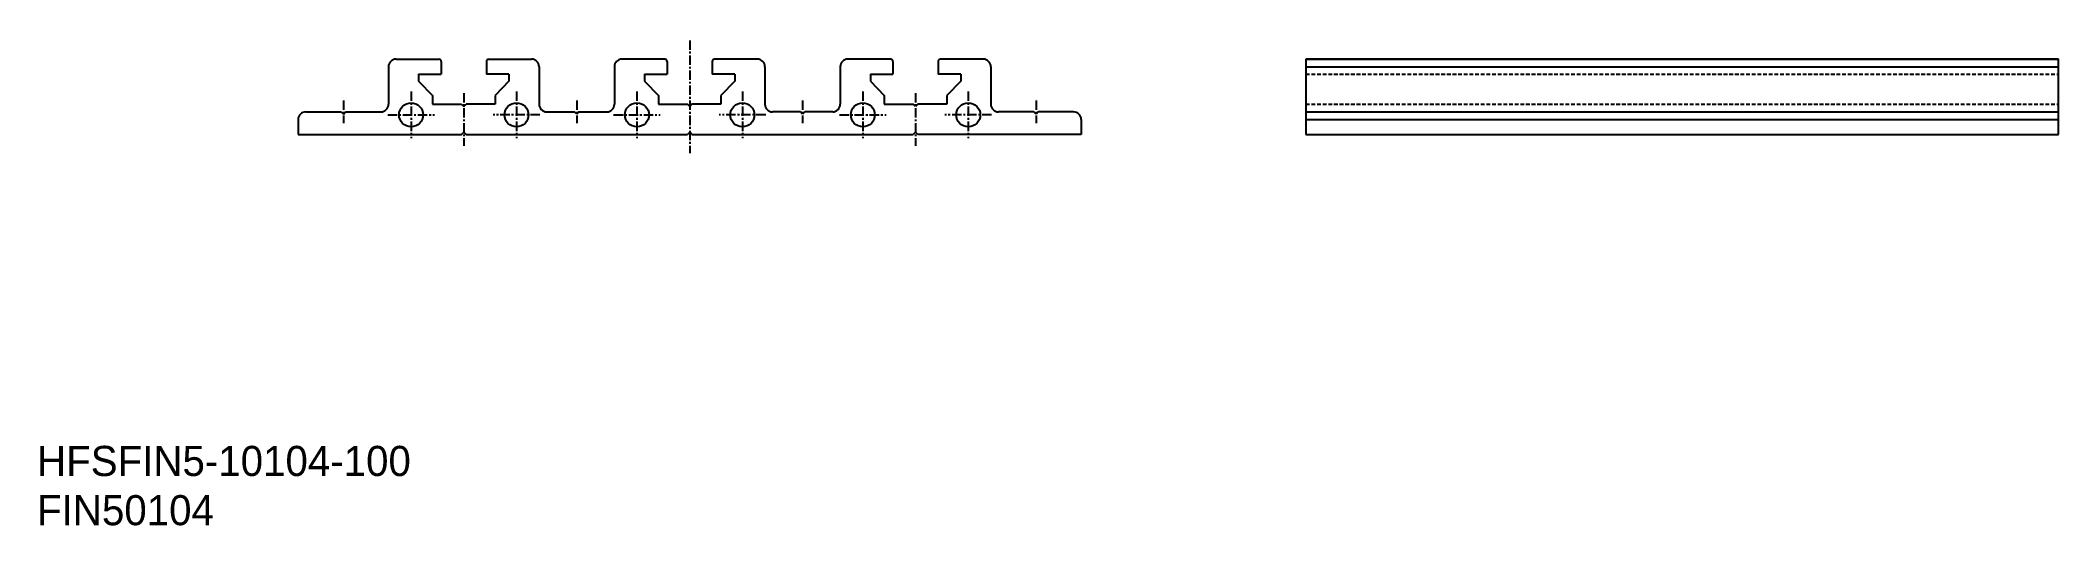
# Model space of a CAD drawing. Extents: x 0 to 269, y 0 to 64.
import ezdxf

# ---------------------------------------------------------------- set-up
doc = ezdxf.new("R2010")
doc.units = 0
doc.linetypes.add('CENTER', pattern=[2, 1.25, -0.25, 0.25, -0.25])
doc.linetypes.add('DASHED', pattern=[0.75, 0.5, -0.25])
doc.layers.get('0').update_dxf_attribs({"linetype": 'CONTINUOUS'})
doc.layers.add('CENTER', color=1, linetype='CENTER')

msp = doc.modelspace()

# ---------------------------------------------------------------- linework, layer by layer
at = {"color": 7, "linetype": 'CONTINUOUS'}
for p, q in [((47.68, 61.92), (53.38, 61.92)), ((59.98, 61.92), (65.68, 61.92)), ((83.38, 61.92), (77.68, 61.92)), ((95.68, 61.92), (89.98, 61.92)), ((113.38, 61.92), (107.68, 61.92)), ((125.68, 61.92), (119.98, 61.92)), ((168.51, 61.92), (268.51, 61.92)), ((268.51, 61.92), (168.51, 61.92)), ((168.51, 61.92), (168.51, 51.92)), ((268.51, 51.92), (268.51, 61.92)), ((46.68, 60.92), (46.68, 55.92)), ((50.68, 59.92), (50.68, 58.98)), ((50.68, 59.92), (53.68, 59.92)), ((50.68, 58.98), (52.53, 57.08)), ((53.68, 61.62), (53.68, 59.92)), ((59.68, 61.62), (59.68, 59.92)), ((62.68, 59.92), (59.68, 59.92)), ((62.68, 58.98), (60.83, 57.08)), ((62.68, 59.92), (62.68, 58.98)), ((66.68, 60.92), (66.68, 55.92)), ((76.68, 60.92), (76.68, 55.92)), ((80.68, 59.92), (80.68, 58.98)), ((80.68, 59.92), (83.68, 59.92)), ((80.68, 58.98), (82.53, 57.08)), ((83.68, 61.62), (83.68, 59.92)), ((89.68, 61.62), (89.68, 59.92)), ((92.68, 59.92), (89.68, 59.92)), ((92.68, 58.98), (90.83, 57.08)), ((92.68, 59.92), (92.68, 58.98)), ((96.68, 60.92), (96.68, 55.92)), ((106.68, 60.92), (106.68, 55.92)), ((110.68, 59.92), (110.68, 58.98)), ((110.68, 59.92), (113.68, 59.92)), ((110.68, 58.98), (112.53, 57.08)), ((113.68, 61.62), (113.68, 59.92)), ((119.68, 61.62), (119.68, 59.92)), ((122.68, 59.92), (119.68, 59.92)), ((122.68, 58.98), (120.83, 57.08)), ((122.68, 59.92), (122.68, 58.98)), ((126.68, 60.92), (126.68, 55.92)), ((168.51, 60.92), (268.51, 60.92)), ((52.53, 57.08), (52.53, 55.92)), ((60.83, 57.08), (60.83, 55.92)), ((82.53, 57.08), (82.53, 55.92)), ((90.83, 57.08), (90.83, 55.92)), ((112.53, 57.08), (112.53, 55.92)), ((120.83, 57.08), (120.83, 55.92)), ((34.68, 53.92), (34.68, 51.92)), ((35.68, 54.92), (40.38, 54.92)), ((40.38, 54.92), (40.68, 54.62)), ((40.68, 54.62), (40.98, 54.92)), ((40.98, 54.92), (45.68, 54.92)), ((52.53, 55.92), (56.38, 55.92)), ((56.38, 55.92), (56.68, 55.62)), ((56.68, 55.62), (56.98, 55.92)), ((60.83, 55.92), (56.98, 55.92)), ((67.68, 54.92), (71.38, 54.92)), ((71.68, 54.62), (71.38, 54.92)), ((71.98, 54.92), (71.68, 54.62)), ((71.98, 54.92), (75.68, 54.92)), ((82.53, 55.92), (86.38, 55.92)), ((86.68, 55.62), (86.38, 55.92)), ((86.98, 55.92), (86.68, 55.62)), ((90.83, 55.92), (86.98, 55.92)), ((101.38, 54.92), (97.68, 54.92)), ((101.68, 54.62), (101.38, 54.92)), ((101.98, 54.92), (101.68, 54.62)), ((105.68, 54.92), (101.98, 54.92)), ((112.53, 55.92), (116.38, 55.92)), ((116.68, 55.62), (116.38, 55.92)), ((116.98, 55.92), (116.68, 55.62)), ((120.83, 55.92), (116.98, 55.92)), ((132.38, 54.92), (127.68, 54.92)), ((132.68, 54.62), (132.38, 54.92)), ((132.98, 54.92), (132.68, 54.62)), ((137.68, 54.92), (132.98, 54.92)), ((138.68, 53.92), (138.68, 51.92)), ((168.51, 54.92), (268.51, 54.92)), ((168.51, 53.92), (268.51, 53.92)), ((34.68, 51.92), (56.38, 51.92)), ((56.38, 51.92), (56.68, 52.22)), ((56.68, 52.22), (56.98, 51.92)), ((56.98, 51.92), (86.38, 51.92)), ((86.68, 52.22), (86.38, 51.92)), ((86.98, 51.92), (86.68, 52.22)), ((86.98, 51.92), (116.38, 51.92)), ((116.68, 52.22), (116.38, 51.92)), ((116.98, 51.92), (116.68, 52.22)), ((138.68, 51.92), (116.98, 51.92)), ((168.51, 51.92), (268.51, 51.92)), ((168.51, 51.92), (268.51, 51.92))]:
    msp.add_line(p, q, dxfattribs=at)
at = {"color": 3, "linetype": 'DASHED'}
for p, q in [((168.51, 59.92), (268.51, 59.92)), ((168.51, 55.92), (268.51, 55.92))]:
    msp.add_line(p, q, dxfattribs=at)
at = {"color": 7, "linetype": 'CONTINUOUS'}
for centre in [(49.68, 54.52), (63.68, 54.52), (79.68, 54.52), (93.68, 54.52), (109.68, 54.52), (123.68, 54.52)]:
    msp.add_circle(centre, 1.6, dxfattribs=at)
for centre, radius, start, end in [((47.68, 60.92), 1, 90, 180), ((53.38, 61.62), 0.3, 0, 90), ((59.98, 61.62), 0.3, 90, 180), ((65.68, 60.92), 1, 0, 90), ((77.68, 60.92), 1, 90, 180), ((83.38, 61.62), 0.3, 0, 90), ((89.98, 61.62), 0.3, 90, 180), ((95.68, 60.92), 1, 0, 90), ((107.68, 60.92), 1, 90, 180), ((113.38, 61.62), 0.3, 0, 90), ((119.98, 61.62), 0.3, 90, 180), ((125.68, 60.92), 1, 0, 90), ((35.68, 53.92), 1, 90, 180), ((45.68, 55.92), 1, 270, 0), ((67.68, 55.92), 1, 180, 270), ((75.68, 55.92), 1, 270, 0), ((97.68, 55.92), 1, 180, 270), ((105.68, 55.92), 1, 270, 0), ((127.68, 55.92), 1, 180, 270), ((137.68, 53.92), 1, 0, 90)]:
    msp.add_arc(centre, radius, start, end, dxfattribs=at)
at = {"layer": 'CENTER', "color": 1, "linetype": 'CENTER'}
for p, q in [((86.68, 64.42), (86.68, 49.42)), ((40.68, 56.42), (40.68, 53.42)), ((49.68, 57.62), (49.68, 51.42)), ((56.68, 57.42), (56.68, 50.42)), ((63.68, 57.62), (63.68, 51.42)), ((71.68, 56.42), (71.68, 53.42)), ((79.68, 57.62), (79.68, 51.42)), ((93.68, 57.62), (93.68, 51.42)), ((101.68, 56.42), (101.68, 53.42)), ((109.68, 57.62), (109.68, 51.42)), ((116.68, 57.42), (116.68, 50.42)), ((123.68, 57.62), (123.68, 51.42)), ((132.68, 56.42), (132.68, 53.42)), ((46.58, 54.52), (52.78, 54.52)), ((66.78, 54.52), (60.58, 54.52)), ((76.58, 54.52), (82.78, 54.52)), ((96.78, 54.52), (90.58, 54.52)), ((106.58, 54.52), (112.78, 54.52)), ((126.78, 54.52), (120.58, 54.52))]:
    msp.add_line(p, q, dxfattribs=at)

# ---------------------------------------------------------------- texts
at = {"color": 7, "linetype": 'CONTINUOUS'}
for s, p in [('HFSFIN5-10104-100', (0, 6.54)), ('FIN50104', (0, 0))]:
    msp.add_text(s, height=4, dxfattribs=at).set_placement(p)

doc.saveas('drawing.dxf')
